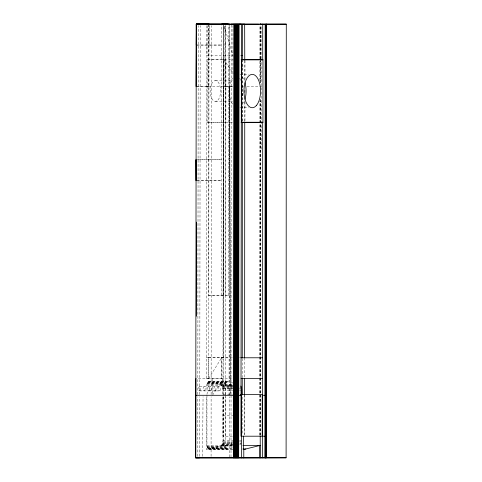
<?xml version="1.0" encoding="UTF-8"?>
<svg xmlns="http://www.w3.org/2000/svg" width="482" height="482" viewBox="0 0 482 482"><rect width="100%" height="100%" fill="white"/><g stroke="black" fill="none" stroke-linecap="round" stroke-linejoin="round"><path stroke-width="0.36" stroke-dasharray="2.41 1.81" d="M197.789 456.352L197.819 396.776M197.819 394.535L198.235 25.642M199.759 456.352L199.795 396.776M199.795 394.535L200.205 25.642M232.842 449.555L206.531 449.537L206.567 396.084M206.941 25.667L206.585 378.647L232.758 378.647M207.091 122.289L207.127 59.732L225.919 59.756L225.877 122.308L207.091 122.289L232.782 122.289M196.891 86.627L208.308 86.682L208.387 24.196M223.594 25.528L223.383 295.225L221.31 295.267L208.507 295.219L208.712 25.636M206.585 378.647L208.67 378.641L209.025 24.166M211.08 456.364L211.116 396.788M211.116 394.547L211.526 25.654M221.31 295.267L221.515 24.937M223.335 24.172L222.961 394.601M222.955 396.813L222.913 436.192L232.836 436.198M223.148 295.249L223.353 25.673M223.425 445.368L223.455 396.782M223.744 122.271L223.781 59.72M208.308 86.682L225.654 86.706L224.931 86.664L224.998 25.648M225.311 436.192L225.341 396.813M225.347 394.601L225.721 25.66L225.54 295.219L229.191 295.207L229.36 86.646L230.733 394.553L229.396 24.136M228.613 295.207L228.817 24.136M229.396 25.642L229.227 394.541M229.203 457.038L229.227 396.8M231.011 457.038L231.041 395.306M231.041 394.553L231.203 24.136M232.92 73.83L232.945 25.648M242.205 433.204L242.235 395.077M242.332 121.331L242.319 60.702M242.573 120.813L242.609 59.744M244.639 79.988L244.651 60.624M244.736 121.325L244.742 101.75M244.748 92.713L244.748 88.947M244.603 434.698L244.639 395.077M244.977 120.801L244.989 102.184M244.995 92.508L244.995 89.525M245.001 79.843L245.013 59.738M259.726 435.21L259.876 100.931M259.882 80.602L259.894 59.527M259.894 58.774L259.906 25.648M260.003 435.21L260.178 100.931M260.16 80.608L260.196 59.521M260.172 58.774L260.208 25.642M260.184 435.204L260.328 99.425M260.34 82.862L260.346 59.521M260.346 58.768L260.364 25.642M260.527 435.216L260.672 99.431M260.684 82.868L260.69 59.533M260.69 58.78L260.708 24.148M261.822 149.113L261.859 59.521M261.859 58.768L261.877 25.642M223.401 395.336L223.383 295.225M207.121 25.66L206.941 55.605L233.017 55.641L223.997 25.528M212.484 395.282L223.461 378.629L221.377 378.635L221.587 357.789L221.473 378.635L195.861 378.629M196.252 45.049L209.068 45.097L209.206 25.654M202.573 456.321L203.055 396.728M232.643 445.989L220.623 445.989L222.329 444.175L223.003 440.566L223.003 396.794M206.953 394.324C208.302 391.185 204.555 383.383 209.019 381.684L220.623 384.696C224.389 386.926 222.455 392.691 223.003 396.053M232.878 383.003L227.799 381.684L226.353 382.563L225.733 385.317L225.733 394.324M242.307 67.197L242.94 65.847M224.98 44.995L225.697 43.567M208.634 378.623L221.587 357.789M206.953 395.077L206.953 445.368L207.393 447.754L208.501 448.989L227.799 449.001L232.878 447.682M208.477 378.623L208.369 357.74L223.208 357.758M224.931 86.664L223.25 86.706L232.8 86.7M196.987 45.043L221.509 45.049L209.068 45.097M242.344 86.694L243.488 86.694M196.005 159.735L221.425 159.717L196.849 159.735M196.728 180.581L221.407 180.569L196.09 180.587M221.172 357.789L229.245 357.903M208.664 357.789L206.579 357.795L232.752 357.795M206.862 86.682L208.953 86.682L196.18 86.64M208.507 295.219L229.191 295.207L229.052 395.294M239.524 357.795L241.03 357.795M208.501 381.696L227.799 381.684M208.248 381.81L227.028 381.81M208.007 381.997L226.787 381.997M207.778 382.25L226.558 382.25M207.573 382.563L226.353 382.563M207.393 382.931L226.172 382.931M207.236 383.353L226.016 383.353M207.115 383.805L225.895 383.805M207.025 384.293L225.805 384.293M220.623 384.696L232.643 384.696M221.256 385.022L232.529 385.022M206.953 385.317L232.824 385.293M221.834 385.636L232.354 385.636M222.094 386.046L232.613 386.046M222.329 386.51L232.842 386.51M199.59 386.733L219.455 386.733M222.527 387.028L232.294 387.028M222.696 387.594L232.463 387.594M239.976 387.594L241.476 387.594M222.829 388.191L232.595 388.191M222.925 388.817L232.692 388.817M239.452 388.817L241.705 388.817M223.003 390.119L232.77 390.119M239.53 390.119L241.783 390.119M199.59 390.902L219.455 390.902M223.335 394.493L232.36 394.493M223.003 415.345L232.77 415.345M223.003 440.566L232.77 440.566M239.53 440.566L241.783 440.566M222.925 441.867L232.692 441.867M239.452 441.867L241.705 441.867M222.829 442.494L232.595 442.494M222.696 443.091L232.463 443.091M239.976 443.091L241.476 443.091M222.527 443.657L232.294 443.657M239.807 443.657L241.307 443.657M222.329 444.175L232.842 444.175M239.602 444.175L241.108 444.175M222.094 444.639L232.613 444.639M221.834 445.049L232.354 445.049M206.953 445.368L225.733 445.368L226.353 448.121L227.799 449.001M221.557 445.392L232.824 445.392L223.009 445.368L206.531 449.537M221.256 445.663L232.529 445.663M207.025 446.392L225.805 446.392M207.115 446.88L225.895 446.88M207.236 447.338L226.016 447.338M207.393 447.754L226.172 447.754M207.573 448.121L226.353 448.121M207.778 448.435L226.558 448.435M208.007 448.688L226.787 448.688M208.248 448.875L227.028 448.875M208.501 448.989L227.281 448.989M223.624 28.962L225.028 28.962M207.127 59.732L233.306 59.768M239.976 74.349L248.658 74.361M215.424 80.578L232.583 80.596M232.553 86.682L223.515 86.67L223.461 357.777L223.009 357.771M246.995 86.688L258.973 86.7M259.72 86.7L261.967 86.706M215.412 101.431L232.571 101.449M239.958 107.709L248.64 107.721M209.019 449.001L232.324 449.025M223.534 59.214L233.149 73.264M224.961 65.847L225.666 67.257M239.801 78.229L240.434 80.343M244.645 357.777L244.651 377.888M242.241 358.524L242.241 377.888M212.46 378.623L212.484 394.559M244.181 395.234L244.181 434.704M225.733 395.077L225.733 445.368M223.335 396.728L223.335 436.192M242.313 77.018A16.683 8.302 -89.9 0 1 244.531 81.247M244.519 100.798A16.683 8.302 -89.9 0 1 242.295 105.028M232.577 104.016A16.683 8.302 -89.9 0 1 232.595 78.048M242.295 85.808A10.423 5.188 -89.9 0 1 242.856 88.712M242.856 93.333A10.423 5.188 -89.9 0 1 242.289 96.237M218.009 100.033A10.423 5.188 -89.9 0 0 218.015 81.97A10.423 5.188 -89.9 0 0 210.23 91.008A10.423 5.188 -89.9 0 0 218.009 100.033M215.46 390.625A2.085 1.042 -90 0 0 215.46 387.016A2.085 1.042 -90 0 0 213.894 388.817A2.085 1.042 -90 0 0 215.46 390.625M210.941 390.625A2.085 1.042 -90 0 0 210.941 387.016A2.085 1.042 -90 0 0 209.381 388.817A2.085 1.042 -90 0 0 210.941 390.625M219.973 390.625A2.085 1.042 -90 0 0 219.973 387.016A2.085 1.042 -90 0 0 218.412 388.817A2.085 1.042 -90 0 0 219.973 390.625M209.14 390.625A2.085 1.042 -90 0 0 209.14 387.016A2.085 1.042 -90 0 0 207.579 388.817A2.085 1.042 -90 0 0 209.14 390.625M200.108 390.625A2.085 1.042 -90 0 0 200.108 387.016A2.085 1.042 -90 0 0 198.548 388.817A2.085 1.042 -90 0 0 200.108 390.625M204.627 390.625A2.085 1.042 -90 0 0 204.627 387.016A2.085 1.042 -90 0 0 203.061 388.817A2.085 1.042 -90 0 0 204.627 390.625"/><path stroke-width="0.72" d="M195.861 378.629L195.71 457.894L196.258 24.136L229.396 24.136L196.445 24.1L209.218 24.16M196.415 30.8L196.18 86.621L196.27 24.196L208.501 24.166M196.313 316.234L196.415 222.13M233.378 457.882L233.824 24.178M234.017 457.882L234.469 24.178M234.644 457.888L235.096 24.178M235.258 457.888L235.704 24.178M235.849 457.888L236.294 24.178M236.421 457.888L236.867 24.178M236.969 457.888L237.421 24.184M237.506 457.888L237.951 24.184M238.012 457.888L238.463 24.184M238.656 457.888L239.102 24.184L241.392 24.172L240.97 436.204L265.022 436.204L265.178 24.184L221.515 24.196L223.353 24.178M242.319 59.979L242.368 24.154L244.663 24.136L244.766 60.334M242.235 394.33L242.241 378.629M242.241 357.777L242.332 122.085M243.368 436.204L243.368 449.567L260.214 445.392L260.208 436.204M266.299 24.184L266.197 457.84L266.48 24.184L266.028 24.184L265.835 457.84L243.79 457.9L243.784 449.567M244.645 357.777L244.736 122.079M244.639 394.33L244.651 378.629M259.792 457.846L259.798 445.392M262.606 457.846L262.702 122.097M262.726 59.895L262.738 24.148M262.979 59.756L241.59 59.774L241.554 122.332L262.943 122.314L262.979 59.756L241.102 59.744M265.221 457.84L265.413 24.184M265.455 457.84L265.648 24.184M265.66 457.84L265.853 24.184M265.986 457.84L266.178 24.184M286.29 24.136L266.347 24.178L266.197 457.84L286.103 457.792L286.29 24.136L260.364 24.136M262.606 436.204L262.606 395.282M264.986 457.84L265.022 436.204M196.252 45.049L196.415 27.106M195.71 457.894L286.103 457.792M241.392 24.172L223.335 24.172L225.721 24.172M196.27 24.196L208.712 24.148M206.941 24.172L209.122 24.178M241.018 395.33L195.843 395.282M258.659 24.154L231.203 24.136M241.03 357.795L262.612 357.777M241.036 378.647L262.618 378.629M240.458 394.493L262.244 394.493L262.244 436.192M262.702 395.288L265.022 395.282M243.79 457.9L195.806 457.84L199.482 457.852M227.841 24.178L196.258 24.136L199.934 24.142M240.892 55.653L242.326 55.653M241.06 122.301L262.943 122.314M242.946 445.38L260.214 445.392L260.22 457.846M242.85 449.031L245.856 449.037M240.873 386.046L241.705 388.817L241.783 394.571M241.398 457.882L241.392 394.493M244.995 82.681A16.683 8.302 -89.9 0 1 244.983 99.364M196.005 159.735L196.09 180.587L196.005 159.735M260.708 24.148L259.906 24.142L260.708 24.148M256.406 105.486A16.683 8.302 -89.9 0 0 256.424 76.596A16.683 8.302 -89.9 0 0 243.964 91.05A16.683 8.302 -89.9 0 0 256.406 105.486"/></g></svg>
